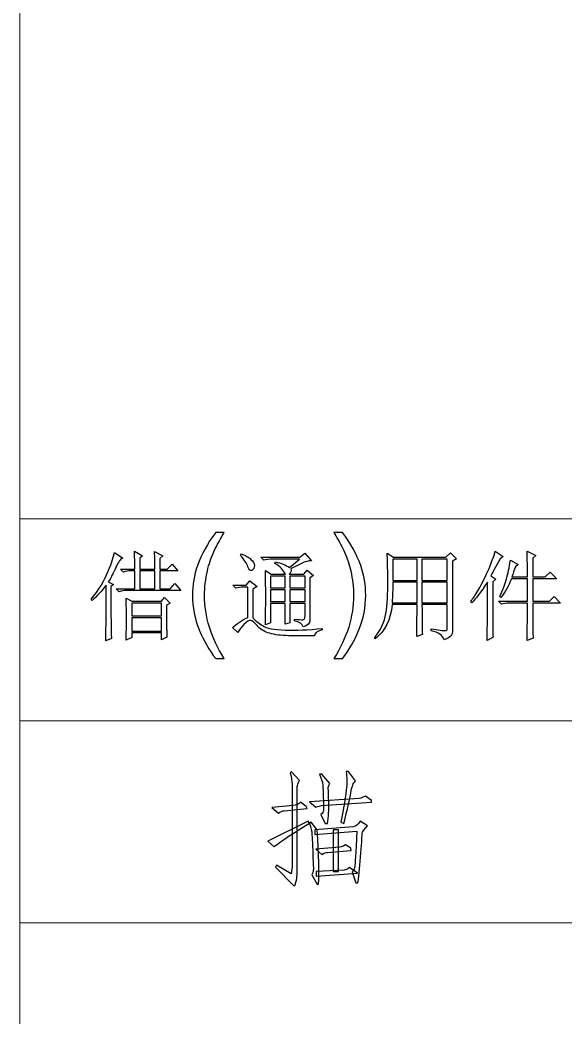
# Model space of a CAD drawing. Header units: millimetres. Extents: x -894 to 2281, y 379 to 1725.
# Drawn here: x -894.2 to -833.6, y 718.7 to 829.5 of the extents above; entities that cross this region are included whole.
import ezdxf

# ---------------------------------------------------------------- set-up
doc = ezdxf.new("R2010")
doc.units = ezdxf.units.MM
doc.layers.add('layer 1', color=7, linetype='Continuous')

msp = doc.modelspace()

# ---------------------------------------------------------------- linework, layer by layer
at = {"layer": 'layer 1', "color": 1, "lineweight": 9}
for points in [[(-894.236, 1713.062), (-894.236, 1713.062), (-894.236, 378.7), (-894.236, 378.7)], [(-773.752, 774.066), (-773.752, 774.066), (-894.236, 774.066), (-894.236, 774.066)], [(-773.752, 751.602), (-773.752, 751.602), (-894.236, 751.602), (-894.236, 751.602)], [(-773.752, 729.138), (-773.752, 729.138), (-894.236, 729.138), (-894.236, 729.138)]]:
    msp.add_open_spline(points, degree=3, dxfattribs=at)
at = {"layer": 'layer 1', "color": 1}
for points, knots in [([(-872.457, 758.515), (-873.182, 759.43), (-873.795, 760.501), (-874.296, 761.727), (-874.296, 761.727), (-874.796, 762.955), (-875.048, 764.224), (-875.048, 765.539), (-875.048, 765.539), (-875.048, 766.698), (-874.861, 767.807), (-874.485, 768.868), (-874.485, 768.868), (-874.046, 770.099), (-873.371, 771.325), (-872.457, 772.546), (-872.457, 772.546), (-872.457, 772.546), (-871.515, 772.546), (-871.515, 772.546), (-871.515, 772.546), (-872.103, 771.534), (-872.492, 770.811), (-872.681, 770.378), (-872.681, 770.378), (-872.98, 769.708), (-873.212, 769.005), (-873.384, 768.275), (-873.384, 768.275), (-873.593, 767.366), (-873.698, 766.451), (-873.698, 765.532), (-873.698, 765.532), (-873.698, 763.19), (-872.97, 760.853), (-871.515, 758.515), (-871.515, 758.515), (-871.515, 758.515), (-872.457, 758.515), (-872.457, 758.515)], [0, 0, 0, 0, 0.1, 0.1, 0.1, 0.1, 0.2, 0.2, 0.2, 0.2, 0.3, 0.3, 0.3, 0.3, 0.4, 0.4, 0.4, 0.4, 0.5, 0.5, 0.5, 0.5, 0.6, 0.6, 0.6, 0.6, 0.7, 0.7, 0.7, 0.7, 0.8, 0.8, 0.8, 0.8, 0.9, 0.9, 0.9, 0.9, 1, 1, 1, 1]), ([(-858.364, 758.515), (-858.364, 758.515), (-859.306, 758.515), (-859.306, 758.515), (-859.306, 758.515), (-857.851, 760.853), (-857.124, 763.19), (-857.124, 765.532), (-857.124, 765.532), (-857.124, 766.446), (-857.228, 767.353), (-857.437, 768.255), (-857.437, 768.255), (-857.602, 768.983), (-857.834, 769.685), (-858.13, 770.355), (-858.13, 770.355), (-858.319, 770.794), (-858.711, 771.524), (-859.306, 772.546), (-859.306, 772.546), (-859.306, 772.546), (-858.364, 772.546), (-858.364, 772.546), (-858.364, 772.546), (-857.45, 771.325), (-856.772, 770.099), (-856.334, 768.868), (-856.334, 768.868), (-855.96, 767.807), (-855.773, 766.698), (-855.773, 765.539), (-855.773, 765.539), (-855.773, 764.224), (-856.025, 762.955), (-856.528, 761.727), (-856.528, 761.727), (-857.031, 760.501), (-857.644, 759.43), (-858.364, 758.515)], [0, 0, 0, 0, 0.1, 0.1, 0.1, 0.1, 0.2, 0.2, 0.2, 0.2, 0.3, 0.3, 0.3, 0.3, 0.4, 0.4, 0.4, 0.4, 0.5, 0.5, 0.5, 0.5, 0.6, 0.6, 0.6, 0.6, 0.7, 0.7, 0.7, 0.7, 0.8, 0.8, 0.8, 0.8, 0.9, 0.9, 0.9, 0.9, 1, 1, 1, 1]), ([(-883.815, 766.75), (-883.815, 766.75), (-884.404, 767.044), (-884.404, 767.044), (-884.404, 767.044), (-884.095, 767.548), (-883.815, 768.088), (-883.562, 768.662), (-883.562, 768.662), (-883.311, 769.238), (-883.058, 769.581), (-882.805, 769.694), (-882.805, 769.694), (-882.805, 769.694), (-883.731, 770.324), (-883.731, 770.324), (-883.731, 770.324), (-883.76, 769.988), (-883.989, 769.286), (-884.425, 768.221), (-884.425, 768.221), (-884.859, 767.157), (-885.482, 766.118), (-886.296, 765.11), (-886.296, 765.11), (-886.296, 765.11), (-886.212, 764.985), (-886.212, 764.985), (-886.212, 764.985), (-885.706, 765.404), (-885.188, 765.964), (-884.657, 766.666), (-884.657, 766.666), (-884.657, 766.666), (-884.657, 762.545), (-884.657, 762.545), (-884.657, 762.545), (-884.657, 762.096), (-884.669, 761.409), (-884.698, 760.485), (-884.698, 760.485), (-884.698, 760.485), (-884.067, 760.736), (-884.067, 760.736), (-884.067, 760.736), (-884.095, 762.082), (-884.109, 763.063), (-884.109, 763.68), (-884.109, 763.68), (-884.109, 763.68), (-884.109, 766.54), (-884.109, 766.54), (-884.109, 766.54), (-884.109, 766.54), (-883.815, 766.75), (-883.815, 766.75)], [0, 0, 0, 0, 0.0714286, 0.0714286, 0.0714286, 0.0714286, 0.1428571, 0.1428571, 0.1428571, 0.1428571, 0.2142857, 0.2142857, 0.2142857, 0.2142857, 0.2857143, 0.2857143, 0.2857143, 0.2857143, 0.3571429, 0.3571429, 0.3571429, 0.3571429, 0.4285714, 0.4285714, 0.4285714, 0.4285714, 0.5, 0.5, 0.5, 0.5, 0.5714286, 0.5714286, 0.5714286, 0.5714286, 0.6428571, 0.6428571, 0.6428571, 0.6428571, 0.7142857, 0.7142857, 0.7142857, 0.7142857, 0.7857143, 0.7857143, 0.7857143, 0.7857143, 0.8571429, 0.8571429, 0.8571429, 0.8571429, 0.9285714, 0.9285714, 0.9285714, 0.9285714, 1, 1, 1, 1]), ([(-881.46, 768.474), (-881.46, 768.474), (-883.058, 768.474), (-883.058, 768.474), (-883.058, 768.474), (-883.058, 768.474), (-882.721, 768.137), (-882.721, 768.137), (-882.721, 768.137), (-882.47, 768.221), (-882.19, 768.264), (-881.881, 768.264), (-881.881, 768.264), (-881.881, 768.264), (-881.46, 768.264), (-881.46, 768.264), (-881.46, 768.264), (-881.46, 768.264), (-881.46, 766.287), (-881.46, 766.287), (-881.46, 766.287), (-881.46, 766.287), (-883.521, 766.287), (-883.521, 766.287), (-883.521, 766.287), (-883.521, 766.287), (-883.184, 765.952), (-883.184, 765.952), (-883.184, 765.952), (-882.933, 766.036), (-882.651, 766.077), (-882.342, 766.077), (-882.342, 766.077), (-882.342, 766.077), (-876.331, 766.077), (-876.331, 766.077), (-876.331, 766.077), (-876.331, 766.077), (-877.004, 766.875), (-877.004, 766.875), (-877.004, 766.875), (-877.004, 766.875), (-877.508, 766.287), (-877.508, 766.287), (-877.508, 766.287), (-877.508, 766.287), (-878.685, 766.287), (-878.685, 766.287), (-878.685, 766.287), (-878.685, 766.287), (-878.685, 768.264), (-878.685, 768.264), (-878.685, 768.264), (-878.685, 768.264), (-876.666, 768.264), (-876.666, 768.264), (-876.666, 768.264), (-876.666, 768.264), (-877.298, 769.021), (-877.298, 769.021), (-877.298, 769.021), (-877.298, 769.021), (-877.845, 768.474), (-877.845, 768.474), (-877.845, 768.474), (-877.845, 768.474), (-878.685, 768.474), (-878.685, 768.474), (-878.685, 768.474), (-878.685, 768.474), (-878.685, 769.651), (-878.685, 769.651), (-878.685, 769.651), (-878.685, 769.651), (-878.349, 769.945), (-878.349, 769.945), (-878.349, 769.945), (-878.349, 769.945), (-879.275, 770.408), (-879.275, 770.408), (-879.275, 770.408), (-879.246, 770.099), (-879.232, 769.455), (-879.232, 768.474), (-879.232, 768.474), (-879.232, 768.474), (-880.914, 768.474), (-880.914, 768.474), (-880.914, 768.474), (-880.914, 768.474), (-880.914, 769.694), (-880.914, 769.694), (-880.914, 769.694), (-880.914, 769.694), (-880.62, 769.945), (-880.62, 769.945), (-880.62, 769.945), (-880.62, 769.945), (-881.503, 770.449), (-881.503, 770.449), (-881.503, 770.449), (-881.474, 769.889), (-881.46, 769.231), (-881.46, 768.474)], [0, 0, 0, 0, 0.0384615, 0.0384615, 0.0384615, 0.0384615, 0.0769231, 0.0769231, 0.0769231, 0.0769231, 0.1153846, 0.1153846, 0.1153846, 0.1153846, 0.1538462, 0.1538462, 0.1538462, 0.1538462, 0.1923077, 0.1923077, 0.1923077, 0.1923077, 0.2307692, 0.2307692, 0.2307692, 0.2307692, 0.2692308, 0.2692308, 0.2692308, 0.2692308, 0.3076923, 0.3076923, 0.3076923, 0.3076923, 0.3461538, 0.3461538, 0.3461538, 0.3461538, 0.3846154, 0.3846154, 0.3846154, 0.3846154, 0.4230769, 0.4230769, 0.4230769, 0.4230769, 0.4615385, 0.4615385, 0.4615385, 0.4615385, 0.5, 0.5, 0.5, 0.5, 0.5384615, 0.5384615, 0.5384615, 0.5384615, 0.5769231, 0.5769231, 0.5769231, 0.5769231, 0.6153846, 0.6153846, 0.6153846, 0.6153846, 0.6538462, 0.6538462, 0.6538462, 0.6538462, 0.6923077, 0.6923077, 0.6923077, 0.6923077, 0.7307692, 0.7307692, 0.7307692, 0.7307692, 0.7692308, 0.7692308, 0.7692308, 0.7692308, 0.8076923, 0.8076923, 0.8076923, 0.8076923, 0.8461538, 0.8461538, 0.8461538, 0.8461538, 0.8846154, 0.8846154, 0.8846154, 0.8846154, 0.9230769, 0.9230769, 0.9230769, 0.9230769, 0.9615385, 0.9615385, 0.9615385, 0.9615385, 1, 1, 1, 1]), ([(-842.282, 760.527), (-842.282, 760.527), (-841.609, 760.905), (-841.609, 760.905), (-841.609, 760.905), (-841.638, 761.578), (-841.652, 762.166), (-841.652, 762.672), (-841.652, 762.672), (-841.652, 762.672), (-841.652, 767.044), (-841.652, 767.044), (-841.652, 767.044), (-841.652, 767.044), (-841.315, 767.338), (-841.315, 767.338), (-841.315, 767.338), (-841.315, 767.338), (-841.862, 767.717), (-841.862, 767.717), (-841.862, 767.717), (-841.693, 768.025), (-841.344, 768.655), (-840.811, 769.61), (-840.811, 769.61), (-840.811, 769.61), (-840.474, 769.861), (-840.474, 769.861), (-840.474, 769.861), (-840.474, 769.861), (-841.358, 770.449), (-841.358, 770.449), (-841.358, 770.449), (-841.638, 769.552), (-841.961, 768.713), (-842.325, 767.927), (-842.325, 767.927), (-842.689, 767.143), (-843.017, 766.511), (-843.312, 766.036), (-843.312, 766.036), (-843.608, 765.559), (-843.866, 765.166), (-844.09, 764.857), (-844.09, 764.857), (-844.09, 764.857), (-843.965, 764.732), (-843.965, 764.732), (-843.965, 764.732), (-843.543, 765.152), (-842.969, 765.908), (-842.241, 767.003), (-842.241, 767.003), (-842.241, 767.003), (-842.241, 762.545), (-842.241, 762.545), (-842.241, 762.545), (-842.241, 762.069), (-842.255, 761.397), (-842.282, 760.527)], [0, 0, 0, 0, 0.0666667, 0.0666667, 0.0666667, 0.0666667, 0.1333333, 0.1333333, 0.1333333, 0.1333333, 0.2, 0.2, 0.2, 0.2, 0.2666667, 0.2666667, 0.2666667, 0.2666667, 0.3333333, 0.3333333, 0.3333333, 0.3333333, 0.4, 0.4, 0.4, 0.4, 0.4666667, 0.4666667, 0.4666667, 0.4666667, 0.5333333, 0.5333333, 0.5333333, 0.5333333, 0.6, 0.6, 0.6, 0.6, 0.6666667, 0.6666667, 0.6666667, 0.6666667, 0.7333333, 0.7333333, 0.7333333, 0.7333333, 0.8, 0.8, 0.8, 0.8, 0.8666667, 0.8666667, 0.8666667, 0.8666667, 0.9333333, 0.9333333, 0.9333333, 0.9333333, 1, 1, 1, 1]), ([(-837.783, 767.591), (-837.783, 767.591), (-839.507, 767.591), (-839.507, 767.591), (-839.507, 767.591), (-839.395, 767.982), (-839.27, 768.361), (-839.128, 768.727), (-839.128, 768.727), (-839.128, 768.727), (-838.834, 768.978), (-838.834, 768.978), (-838.834, 768.978), (-838.834, 768.978), (-839.675, 769.441), (-839.675, 769.441), (-839.675, 769.441), (-839.815, 768.628), (-839.962, 767.934), (-840.117, 767.36), (-840.117, 767.36), (-840.271, 766.784), (-840.516, 766.133), (-840.852, 765.404), (-840.852, 765.404), (-840.852, 765.404), (-840.726, 765.32), (-840.726, 765.32), (-840.726, 765.32), (-840.307, 765.853), (-839.914, 766.54), (-839.55, 767.381), (-839.55, 767.381), (-839.55, 767.381), (-837.783, 767.381), (-837.783, 767.381), (-837.783, 767.381), (-837.783, 767.381), (-837.783, 764.9), (-837.783, 764.9), (-837.783, 764.9), (-837.783, 764.9), (-841.021, 764.9), (-841.021, 764.9), (-841.021, 764.9), (-841.021, 764.9), (-840.685, 764.563), (-840.685, 764.563), (-840.685, 764.563), (-840.432, 764.647), (-840.153, 764.69), (-839.844, 764.69), (-839.844, 764.69), (-839.844, 764.69), (-837.783, 764.69), (-837.783, 764.69), (-837.783, 764.69), (-837.783, 763.288), (-837.797, 761.901), (-837.826, 760.527), (-837.826, 760.527), (-837.826, 760.527), (-837.153, 760.78), (-837.153, 760.78), (-837.153, 760.78), (-837.18, 761.228), (-837.194, 762.53), (-837.194, 764.69), (-837.194, 764.69), (-837.194, 764.69), (-834.125, 764.69), (-834.125, 764.69), (-834.125, 764.69), (-834.125, 764.69), (-834.798, 765.404), (-834.798, 765.404), (-834.798, 765.404), (-834.798, 765.404), (-835.345, 764.9), (-835.345, 764.9), (-835.345, 764.9), (-835.345, 764.9), (-837.194, 764.9), (-837.194, 764.9), (-837.194, 764.9), (-837.194, 764.9), (-837.194, 767.381), (-837.194, 767.381), (-837.194, 767.381), (-837.194, 767.381), (-834.503, 767.381), (-834.503, 767.381), (-834.503, 767.381), (-834.503, 767.381), (-835.26, 768.137), (-835.26, 768.137), (-835.26, 768.137), (-835.26, 768.137), (-835.807, 767.591), (-835.807, 767.591), (-835.807, 767.591), (-835.807, 767.591), (-837.194, 767.591), (-837.194, 767.591), (-837.194, 767.591), (-837.194, 767.591), (-837.194, 769.694), (-837.194, 769.694), (-837.194, 769.694), (-837.194, 769.694), (-836.859, 769.988), (-836.859, 769.988), (-836.859, 769.988), (-836.859, 769.988), (-837.826, 770.449), (-837.826, 770.449), (-837.826, 770.449), (-837.797, 769.61), (-837.783, 768.655), (-837.783, 767.591)], [0, 0, 0, 0, 0.0333333, 0.0333333, 0.0333333, 0.0333333, 0.0666667, 0.0666667, 0.0666667, 0.0666667, 0.1, 0.1, 0.1, 0.1, 0.1333333, 0.1333333, 0.1333333, 0.1333333, 0.1666667, 0.1666667, 0.1666667, 0.1666667, 0.2, 0.2, 0.2, 0.2, 0.2333333, 0.2333333, 0.2333333, 0.2333333, 0.2666667, 0.2666667, 0.2666667, 0.2666667, 0.3, 0.3, 0.3, 0.3, 0.3333333, 0.3333333, 0.3333333, 0.3333333, 0.3666667, 0.3666667, 0.3666667, 0.3666667, 0.4, 0.4, 0.4, 0.4, 0.4333333, 0.4333333, 0.4333333, 0.4333333, 0.4666667, 0.4666667, 0.4666667, 0.4666667, 0.5, 0.5, 0.5, 0.5, 0.5333333, 0.5333333, 0.5333333, 0.5333333, 0.5666667, 0.5666667, 0.5666667, 0.5666667, 0.6, 0.6, 0.6, 0.6, 0.6333333, 0.6333333, 0.6333333, 0.6333333, 0.6666667, 0.6666667, 0.6666667, 0.6666667, 0.7, 0.7, 0.7, 0.7, 0.7333333, 0.7333333, 0.7333333, 0.7333333, 0.7666667, 0.7666667, 0.7666667, 0.7666667, 0.8, 0.8, 0.8, 0.8, 0.8333333, 0.8333333, 0.8333333, 0.8333333, 0.8666667, 0.8666667, 0.8666667, 0.8666667, 0.9, 0.9, 0.9, 0.9, 0.9333333, 0.9333333, 0.9333333, 0.9333333, 0.9666667, 0.9666667, 0.9666667, 0.9666667, 1, 1, 1, 1]), ([(-869.713, 769.988), (-869.265, 769.511), (-868.985, 769.091), (-868.872, 768.727), (-868.872, 768.727), (-868.761, 768.361), (-868.614, 768.228), (-868.431, 768.327), (-868.431, 768.327), (-868.248, 768.425), (-868.158, 768.599), (-868.158, 768.852), (-868.158, 768.852), (-868.158, 769.103), (-868.283, 769.335), (-868.536, 769.547), (-868.536, 769.547), (-868.788, 769.757), (-869.139, 769.959), (-869.588, 770.155), (-869.588, 770.155), (-869.588, 770.155), (-869.713, 769.988), (-869.713, 769.988)], [0, 0, 0, 0, 0.1666667, 0.1666667, 0.1666667, 0.1666667, 0.3333333, 0.3333333, 0.3333333, 0.3333333, 0.5, 0.5, 0.5, 0.5, 0.6666667, 0.6666667, 0.6666667, 0.6666667, 0.8333333, 0.8333333, 0.8333333, 0.8333333, 1, 1, 1, 1]), ([(-863.7, 762.882), (-863.7, 762.882), (-863.7, 762.713), (-863.7, 762.713), (-863.7, 762.713), (-863.111, 762.6), (-862.788, 762.376), (-862.733, 762.041), (-862.733, 762.041), (-862.229, 762.181), (-861.976, 762.434), (-861.976, 762.798), (-861.976, 762.798), (-861.976, 762.798), (-861.976, 767.507), (-861.976, 767.507), (-861.976, 767.507), (-861.976, 767.507), (-861.597, 767.758), (-861.597, 767.758), (-861.597, 767.758), (-861.597, 767.758), (-862.27, 768.348), (-862.27, 768.348), (-862.27, 768.348), (-862.27, 768.348), (-862.649, 767.885), (-862.649, 767.885), (-862.649, 767.885), (-862.649, 767.885), (-864.288, 767.885), (-864.288, 767.885), (-864.288, 767.885), (-864.093, 768.054), (-864.037, 768.25), (-864.121, 768.474), (-864.121, 768.474), (-863.728, 768.698), (-863.328, 768.908), (-862.923, 769.103), (-862.923, 769.103), (-862.516, 769.301), (-862.144, 769.4), (-861.809, 769.4), (-861.809, 769.4), (-861.809, 769.4), (-862.564, 770.239), (-862.564, 770.239), (-862.564, 770.239), (-862.564, 770.239), (-863.111, 769.776), (-863.111, 769.776), (-863.111, 769.776), (-863.111, 769.776), (-867.442, 769.776), (-867.442, 769.776), (-867.442, 769.776), (-867.442, 769.776), (-867.106, 769.441), (-867.106, 769.441), (-867.106, 769.441), (-866.853, 769.525), (-866.531, 769.566), (-866.139, 769.566), (-866.139, 769.566), (-866.139, 769.566), (-863.154, 769.566), (-863.154, 769.566), (-863.154, 769.566), (-863.154, 769.566), (-864.247, 768.643), (-864.247, 768.643), (-864.247, 768.643), (-864.667, 768.922), (-865.185, 769.132), (-865.802, 769.272), (-865.802, 769.272), (-865.802, 769.272), (-865.887, 769.103), (-865.887, 769.103), (-865.887, 769.103), (-865.578, 768.908), (-865.332, 768.72), (-865.151, 768.537), (-865.151, 768.537), (-864.968, 768.354), (-864.821, 768.137), (-864.71, 767.885), (-864.71, 767.885), (-864.71, 767.885), (-866.306, 767.885), (-866.306, 767.885), (-866.306, 767.885), (-866.306, 767.885), (-866.938, 768.305), (-866.938, 768.305), (-866.938, 768.305), (-866.909, 767.661), (-866.897, 766.694), (-866.897, 765.404), (-866.897, 765.404), (-866.897, 764.114), (-866.909, 763.063), (-866.938, 762.251), (-866.938, 762.251), (-866.938, 762.251), (-866.349, 762.504), (-866.349, 762.504), (-866.349, 762.504), (-866.349, 762.504), (-866.349, 764.647), (-866.349, 764.647), (-866.349, 764.647), (-866.349, 764.647), (-864.751, 764.647), (-864.751, 764.647), (-864.751, 764.647), (-864.751, 764.647), (-864.751, 762.335), (-864.751, 762.335), (-864.751, 762.335), (-864.751, 762.335), (-864.206, 762.504), (-864.206, 762.504), (-864.206, 762.504), (-864.206, 762.504), (-864.206, 764.647), (-864.206, 764.647), (-864.206, 764.647), (-864.206, 764.647), (-862.523, 764.647), (-862.523, 764.647), (-862.523, 764.647), (-862.523, 764.647), (-862.523, 763.261), (-862.523, 763.261), (-862.523, 763.261), (-862.523, 762.979), (-862.614, 762.839), (-862.796, 762.839), (-862.796, 762.839), (-862.979, 762.839), (-863.28, 762.854), (-863.7, 762.882)], [0, 0, 0, 0, 0.0277778, 0.0277778, 0.0277778, 0.0277778, 0.0555556, 0.0555556, 0.0555556, 0.0555556, 0.0833333, 0.0833333, 0.0833333, 0.0833333, 0.1111111, 0.1111111, 0.1111111, 0.1111111, 0.1388889, 0.1388889, 0.1388889, 0.1388889, 0.1666667, 0.1666667, 0.1666667, 0.1666667, 0.1944444, 0.1944444, 0.1944444, 0.1944444, 0.2222222, 0.2222222, 0.2222222, 0.2222222, 0.25, 0.25, 0.25, 0.25, 0.2777778, 0.2777778, 0.2777778, 0.2777778, 0.3055556, 0.3055556, 0.3055556, 0.3055556, 0.3333333, 0.3333333, 0.3333333, 0.3333333, 0.3611111, 0.3611111, 0.3611111, 0.3611111, 0.3888889, 0.3888889, 0.3888889, 0.3888889, 0.4166667, 0.4166667, 0.4166667, 0.4166667, 0.4444444, 0.4444444, 0.4444444, 0.4444444, 0.4722222, 0.4722222, 0.4722222, 0.4722222, 0.5, 0.5, 0.5, 0.5, 0.5277778, 0.5277778, 0.5277778, 0.5277778, 0.5555556, 0.5555556, 0.5555556, 0.5555556, 0.5833333, 0.5833333, 0.5833333, 0.5833333, 0.6111111, 0.6111111, 0.6111111, 0.6111111, 0.6388889, 0.6388889, 0.6388889, 0.6388889, 0.6666667, 0.6666667, 0.6666667, 0.6666667, 0.6944444, 0.6944444, 0.6944444, 0.6944444, 0.7222222, 0.7222222, 0.7222222, 0.7222222, 0.75, 0.75, 0.75, 0.75, 0.7777778, 0.7777778, 0.7777778, 0.7777778, 0.8055556, 0.8055556, 0.8055556, 0.8055556, 0.8333333, 0.8333333, 0.8333333, 0.8333333, 0.8611111, 0.8611111, 0.8611111, 0.8611111, 0.8888889, 0.8888889, 0.8888889, 0.8888889, 0.9166667, 0.9166667, 0.9166667, 0.9166667, 0.9444444, 0.9444444, 0.9444444, 0.9444444, 0.9722222, 0.9722222, 0.9722222, 0.9722222, 1, 1, 1, 1]), ([(-848.505, 761.831), (-848.505, 761.831), (-848.505, 761.621), (-848.505, 761.621), (-848.505, 761.621), (-847.692, 761.424), (-847.201, 761.088), (-847.034, 760.611), (-847.034, 760.611), (-846.67, 760.751), (-846.424, 760.891), (-846.298, 761.031), (-846.298, 761.031), (-846.171, 761.173), (-846.108, 761.409), (-846.108, 761.747), (-846.108, 761.747), (-846.108, 761.747), (-846.108, 769.357), (-846.108, 769.357), (-846.108, 769.357), (-846.108, 769.357), (-845.688, 769.61), (-845.688, 769.61), (-845.688, 769.61), (-845.688, 769.61), (-846.361, 770.282), (-846.361, 770.282), (-846.361, 770.282), (-846.361, 770.282), (-846.865, 769.776), (-846.865, 769.776), (-846.865, 769.776), (-846.865, 769.776), (-852.667, 769.776), (-852.667, 769.776), (-852.667, 769.776), (-852.667, 769.776), (-853.383, 770.239), (-853.383, 770.239), (-853.383, 770.239), (-853.354, 769.706), (-853.332, 768.698), (-853.32, 767.213), (-853.32, 767.213), (-853.306, 765.727), (-853.376, 764.5), (-853.53, 763.533), (-853.53, 763.533), (-853.684, 762.566), (-854.111, 761.648), (-854.813, 760.78), (-854.813, 760.78), (-854.813, 760.78), (-854.728, 760.695), (-854.728, 760.695), (-854.728, 760.695), (-853.634, 761.564), (-853.004, 762.839), (-852.836, 764.522), (-852.836, 764.522), (-852.836, 764.522), (-850.06, 764.522), (-850.06, 764.522), (-850.06, 764.522), (-850.06, 763.765), (-850.075, 762.588), (-850.104, 760.99), (-850.104, 760.99), (-850.104, 760.99), (-849.472, 761.199), (-849.472, 761.199), (-849.472, 761.199), (-849.501, 761.592), (-849.513, 762.699), (-849.513, 764.522), (-849.513, 764.522), (-849.513, 764.522), (-846.697, 764.522), (-846.697, 764.522), (-846.697, 764.522), (-846.697, 764.522), (-846.697, 761.872), (-846.697, 761.872), (-846.697, 761.872), (-846.697, 761.704), (-846.788, 761.621), (-846.971, 761.621), (-846.971, 761.621), (-847.152, 761.621), (-847.664, 761.691), (-848.505, 761.831)], [0, 0, 0, 0, 0.0434783, 0.0434783, 0.0434783, 0.0434783, 0.0869565, 0.0869565, 0.0869565, 0.0869565, 0.1304348, 0.1304348, 0.1304348, 0.1304348, 0.173913, 0.173913, 0.173913, 0.173913, 0.2173913, 0.2173913, 0.2173913, 0.2173913, 0.2608696, 0.2608696, 0.2608696, 0.2608696, 0.3043478, 0.3043478, 0.3043478, 0.3043478, 0.3478261, 0.3478261, 0.3478261, 0.3478261, 0.3913043, 0.3913043, 0.3913043, 0.3913043, 0.4347826, 0.4347826, 0.4347826, 0.4347826, 0.4782609, 0.4782609, 0.4782609, 0.4782609, 0.5217391, 0.5217391, 0.5217391, 0.5217391, 0.5652174, 0.5652174, 0.5652174, 0.5652174, 0.6086957, 0.6086957, 0.6086957, 0.6086957, 0.6521739, 0.6521739, 0.6521739, 0.6521739, 0.6956522, 0.6956522, 0.6956522, 0.6956522, 0.7391304, 0.7391304, 0.7391304, 0.7391304, 0.7826087, 0.7826087, 0.7826087, 0.7826087, 0.826087, 0.826087, 0.826087, 0.826087, 0.8695652, 0.8695652, 0.8695652, 0.8695652, 0.9130435, 0.9130435, 0.9130435, 0.9130435, 0.9565217, 0.9565217, 0.9565217, 0.9565217, 1, 1, 1, 1]), ([(-852.751, 769.566), (-852.751, 769.566), (-850.06, 769.566), (-850.06, 769.566), (-850.06, 769.566), (-850.06, 769.566), (-850.06, 767.213), (-850.06, 767.213), (-850.06, 767.213), (-850.06, 767.213), (-852.751, 767.213), (-852.751, 767.213), (-852.751, 767.213), (-852.751, 767.213), (-852.751, 769.566), (-852.751, 769.566)], [0, 0, 0, 0, 0.25, 0.25, 0.25, 0.25, 0.5, 0.5, 0.5, 0.5, 0.75, 0.75, 0.75, 0.75, 1, 1, 1, 1]), ([(-849.513, 769.566), (-849.513, 769.566), (-846.697, 769.566), (-846.697, 769.566), (-846.697, 769.566), (-846.697, 769.566), (-846.697, 767.213), (-846.697, 767.213), (-846.697, 767.213), (-846.697, 767.213), (-849.513, 767.213), (-849.513, 767.213), (-849.513, 767.213), (-849.513, 767.213), (-849.513, 769.566), (-849.513, 769.566)], [0, 0, 0, 0, 0.25, 0.25, 0.25, 0.25, 0.5, 0.5, 0.5, 0.5, 0.75, 0.75, 0.75, 0.75, 1, 1, 1, 1]), ([(-880.914, 768.264), (-880.914, 768.264), (-879.232, 768.264), (-879.232, 768.264), (-879.232, 768.264), (-879.232, 768.264), (-879.232, 766.287), (-879.232, 766.287), (-879.232, 766.287), (-879.232, 766.287), (-880.914, 766.287), (-880.914, 766.287), (-880.914, 766.287), (-880.914, 766.287), (-880.914, 768.264), (-880.914, 768.264)], [0, 0, 0, 0, 0.25, 0.25, 0.25, 0.25, 0.5, 0.5, 0.5, 0.5, 0.75, 0.75, 0.75, 0.75, 1, 1, 1, 1]), ([(-868.325, 763.049), (-868.325, 763.049), (-868.325, 766.246), (-868.325, 766.246), (-868.325, 766.246), (-868.325, 766.246), (-867.864, 766.54), (-867.864, 766.54), (-867.864, 766.54), (-867.864, 766.54), (-868.662, 767.17), (-868.662, 767.17), (-868.662, 767.17), (-868.662, 767.17), (-869.082, 766.666), (-869.082, 766.666), (-869.082, 766.666), (-869.082, 766.666), (-870.555, 766.666), (-870.555, 766.666), (-870.555, 766.666), (-870.555, 766.666), (-870.217, 766.33), (-870.217, 766.33), (-870.217, 766.33), (-869.964, 766.413), (-869.684, 766.456), (-869.376, 766.456), (-869.376, 766.456), (-869.376, 766.456), (-868.872, 766.456), (-868.872, 766.456), (-868.872, 766.456), (-868.872, 766.456), (-868.872, 763.092), (-868.872, 763.092), (-868.872, 763.092), (-869.573, 762.783), (-870.147, 762.405), (-870.596, 761.957), (-870.596, 761.957), (-870.596, 761.957), (-870.007, 761.409), (-870.007, 761.409), (-870.007, 761.409), (-869.867, 761.662), (-869.636, 761.957), (-869.313, 762.294), (-869.313, 762.294), (-868.992, 762.629), (-868.746, 762.783), (-868.578, 762.755), (-868.578, 762.755), (-868.409, 762.728), (-868.17, 762.538), (-867.864, 762.188), (-867.864, 762.188), (-867.555, 761.838), (-867.148, 761.571), (-866.644, 761.39), (-866.644, 761.39), (-866.139, 761.207), (-865.479, 761.102), (-864.667, 761.074), (-864.667, 761.074), (-863.854, 761.045), (-862.788, 761.031), (-861.472, 761.031), (-861.472, 761.031), (-861.501, 761.339), (-861.219, 761.564), (-860.63, 761.704), (-860.63, 761.704), (-860.63, 761.704), (-860.63, 761.872), (-860.63, 761.872), (-860.63, 761.872), (-862.144, 761.704), (-863.511, 761.641), (-864.731, 761.684), (-864.731, 761.684), (-865.949, 761.725), (-866.791, 761.894), (-867.254, 762.188), (-867.254, 762.188), (-867.717, 762.482), (-868.074, 762.769), (-868.325, 763.049)], [0, 0, 0, 0, 0.0454545, 0.0454545, 0.0454545, 0.0454545, 0.0909091, 0.0909091, 0.0909091, 0.0909091, 0.1363636, 0.1363636, 0.1363636, 0.1363636, 0.1818182, 0.1818182, 0.1818182, 0.1818182, 0.2272727, 0.2272727, 0.2272727, 0.2272727, 0.2727273, 0.2727273, 0.2727273, 0.2727273, 0.3181818, 0.3181818, 0.3181818, 0.3181818, 0.3636364, 0.3636364, 0.3636364, 0.3636364, 0.4090909, 0.4090909, 0.4090909, 0.4090909, 0.4545455, 0.4545455, 0.4545455, 0.4545455, 0.5, 0.5, 0.5, 0.5, 0.5454545, 0.5454545, 0.5454545, 0.5454545, 0.5909091, 0.5909091, 0.5909091, 0.5909091, 0.6363636, 0.6363636, 0.6363636, 0.6363636, 0.6818182, 0.6818182, 0.6818182, 0.6818182, 0.7272727, 0.7272727, 0.7272727, 0.7272727, 0.7727273, 0.7727273, 0.7727273, 0.7727273, 0.8181818, 0.8181818, 0.8181818, 0.8181818, 0.8636364, 0.8636364, 0.8636364, 0.8636364, 0.9090909, 0.9090909, 0.9090909, 0.9090909, 0.9545455, 0.9545455, 0.9545455, 0.9545455, 1, 1, 1, 1]), ([(-866.349, 767.675), (-866.349, 767.675), (-864.751, 767.675), (-864.751, 767.675), (-864.751, 767.675), (-864.751, 767.675), (-864.751, 766.371), (-864.751, 766.371), (-864.751, 766.371), (-864.751, 766.371), (-866.349, 766.371), (-866.349, 766.371), (-866.349, 766.371), (-866.349, 766.371), (-866.349, 767.675), (-866.349, 767.675)], [0, 0, 0, 0, 0.25, 0.25, 0.25, 0.25, 0.5, 0.5, 0.5, 0.5, 0.75, 0.75, 0.75, 0.75, 1, 1, 1, 1]), ([(-864.206, 767.675), (-864.206, 767.675), (-862.523, 767.675), (-862.523, 767.675), (-862.523, 767.675), (-862.523, 767.675), (-862.523, 766.371), (-862.523, 766.371), (-862.523, 766.371), (-862.523, 766.371), (-864.206, 766.371), (-864.206, 766.371), (-864.206, 766.371), (-864.206, 766.371), (-864.206, 767.675), (-864.206, 767.675)], [0, 0, 0, 0, 0.25, 0.25, 0.25, 0.25, 0.5, 0.5, 0.5, 0.5, 0.75, 0.75, 0.75, 0.75, 1, 1, 1, 1]), ([(-852.751, 767.003), (-852.751, 767.003), (-850.06, 767.003), (-850.06, 767.003), (-850.06, 767.003), (-850.06, 767.003), (-850.06, 764.732), (-850.06, 764.732), (-850.06, 764.732), (-850.06, 764.732), (-852.836, 764.732), (-852.836, 764.732), (-852.836, 764.732), (-852.807, 765.04), (-852.78, 765.797), (-852.751, 767.003)], [0, 0, 0, 0, 0.25, 0.25, 0.25, 0.25, 0.5, 0.5, 0.5, 0.5, 0.75, 0.75, 0.75, 0.75, 1, 1, 1, 1]), ([(-849.513, 767.003), (-849.513, 767.003), (-846.697, 767.003), (-846.697, 767.003), (-846.697, 767.003), (-846.697, 767.003), (-846.697, 764.732), (-846.697, 764.732), (-846.697, 764.732), (-846.697, 764.732), (-849.513, 764.732), (-849.513, 764.732), (-849.513, 764.732), (-849.513, 764.732), (-849.513, 767.003), (-849.513, 767.003)], [0, 0, 0, 0, 0.25, 0.25, 0.25, 0.25, 0.5, 0.5, 0.5, 0.5, 0.75, 0.75, 0.75, 0.75, 1, 1, 1, 1]), ([(-866.349, 766.161), (-866.349, 766.161), (-864.751, 766.161), (-864.751, 766.161), (-864.751, 766.161), (-864.751, 766.161), (-864.751, 764.857), (-864.751, 764.857), (-864.751, 764.857), (-864.751, 764.857), (-866.349, 764.857), (-866.349, 764.857), (-866.349, 764.857), (-866.349, 764.857), (-866.349, 766.161), (-866.349, 766.161)], [0, 0, 0, 0, 0.25, 0.25, 0.25, 0.25, 0.5, 0.5, 0.5, 0.5, 0.75, 0.75, 0.75, 0.75, 1, 1, 1, 1]), ([(-864.206, 766.161), (-864.206, 766.161), (-862.523, 766.161), (-862.523, 766.161), (-862.523, 766.161), (-862.523, 766.161), (-862.523, 764.857), (-862.523, 764.857), (-862.523, 764.857), (-862.523, 764.857), (-864.206, 764.857), (-864.206, 764.857), (-864.206, 764.857), (-864.206, 764.857), (-864.206, 766.161), (-864.206, 766.161)], [0, 0, 0, 0, 0.25, 0.25, 0.25, 0.25, 0.5, 0.5, 0.5, 0.5, 0.75, 0.75, 0.75, 0.75, 1, 1, 1, 1]), ([(-882.427, 760.57), (-882.427, 760.57), (-881.797, 760.864), (-881.797, 760.864), (-881.797, 760.864), (-881.797, 760.864), (-881.797, 761.368), (-881.797, 761.368), (-881.797, 761.368), (-881.797, 761.368), (-878.475, 761.368), (-878.475, 761.368), (-878.475, 761.368), (-878.475, 761.368), (-878.475, 760.611), (-878.475, 760.611), (-878.475, 760.611), (-878.475, 760.611), (-877.886, 760.905), (-877.886, 760.905), (-877.886, 760.905), (-877.915, 761.327), (-877.929, 762.209), (-877.929, 763.555), (-877.929, 763.555), (-877.929, 763.555), (-877.929, 764.438), (-877.929, 764.438), (-877.929, 764.438), (-877.929, 764.438), (-877.508, 764.69), (-877.508, 764.69), (-877.508, 764.69), (-877.508, 764.69), (-878.139, 765.32), (-878.139, 765.32), (-878.139, 765.32), (-878.139, 765.32), (-878.475, 764.9), (-878.475, 764.9), (-878.475, 764.9), (-878.475, 764.9), (-881.797, 764.9), (-881.797, 764.9), (-881.797, 764.9), (-881.797, 764.9), (-882.427, 765.236), (-882.427, 765.236), (-882.427, 765.236), (-882.4, 764.479), (-882.386, 763.709), (-882.386, 762.923), (-882.386, 762.923), (-882.386, 762.14), (-882.4, 761.354), (-882.427, 760.57)], [0, 0, 0, 0, 0.0714286, 0.0714286, 0.0714286, 0.0714286, 0.1428571, 0.1428571, 0.1428571, 0.1428571, 0.2142857, 0.2142857, 0.2142857, 0.2142857, 0.2857143, 0.2857143, 0.2857143, 0.2857143, 0.3571429, 0.3571429, 0.3571429, 0.3571429, 0.4285714, 0.4285714, 0.4285714, 0.4285714, 0.5, 0.5, 0.5, 0.5, 0.5714286, 0.5714286, 0.5714286, 0.5714286, 0.6428571, 0.6428571, 0.6428571, 0.6428571, 0.7142857, 0.7142857, 0.7142857, 0.7142857, 0.7857143, 0.7857143, 0.7857143, 0.7857143, 0.8571429, 0.8571429, 0.8571429, 0.8571429, 0.9285714, 0.9285714, 0.9285714, 0.9285714, 1, 1, 1, 1]), ([(-881.797, 764.69), (-881.797, 764.69), (-878.475, 764.69), (-878.475, 764.69), (-878.475, 764.69), (-878.475, 764.69), (-878.475, 763.261), (-878.475, 763.261), (-878.475, 763.261), (-878.475, 763.261), (-881.797, 763.261), (-881.797, 763.261), (-881.797, 763.261), (-881.797, 763.261), (-881.797, 764.69), (-881.797, 764.69)], [0, 0, 0, 0, 0.25, 0.25, 0.25, 0.25, 0.5, 0.5, 0.5, 0.5, 0.75, 0.75, 0.75, 0.75, 1, 1, 1, 1]), ([(-881.797, 763.049), (-881.797, 763.049), (-878.475, 763.049), (-878.475, 763.049), (-878.475, 763.049), (-878.475, 763.049), (-878.475, 761.578), (-878.475, 761.578), (-878.475, 761.578), (-878.475, 761.578), (-881.797, 761.578), (-881.797, 761.578), (-881.797, 761.578), (-881.797, 761.578), (-881.797, 763.049), (-881.797, 763.049)], [0, 0, 0, 0, 0.25, 0.25, 0.25, 0.25, 0.5, 0.5, 0.5, 0.5, 0.75, 0.75, 0.75, 0.75, 1, 1, 1, 1]), ([(-856.908, 744.913), (-857.155, 744.704), (-857.33, 744.263), (-857.436, 743.599), (-857.436, 743.599), (-857.541, 742.931), (-857.804, 741.79), (-858.224, 740.175), (-858.224, 740.175), (-858.224, 740.175), (-858.541, 740.332), (-858.541, 740.332), (-858.541, 740.332), (-858.224, 741.914), (-858.022, 743.098), (-857.934, 743.886), (-857.934, 743.886), (-857.847, 744.677), (-857.856, 745.371), (-857.961, 745.966), (-857.961, 745.966), (-857.961, 745.966), (-857.698, 745.966), (-857.698, 745.966), (-857.698, 745.966), (-857.698, 745.966), (-856.908, 744.913), (-856.908, 744.913)], [0, 0, 0, 0, 0.1428571, 0.1428571, 0.1428571, 0.1428571, 0.2857143, 0.2857143, 0.2857143, 0.2857143, 0.4285714, 0.4285714, 0.4285714, 0.4285714, 0.5714286, 0.5714286, 0.5714286, 0.5714286, 0.7142857, 0.7142857, 0.7142857, 0.7142857, 0.8571429, 0.8571429, 0.8571429, 0.8571429, 1, 1, 1, 1]), ([(-864.069, 734.595), (-864, 734.909), (-863.964, 735.262), (-863.964, 735.646), (-863.964, 735.646), (-863.964, 735.646), (-863.964, 744.544), (-863.964, 744.544), (-863.964, 744.544), (-863.964, 744.861), (-864.033, 745.283), (-864.175, 745.809), (-864.175, 745.809), (-864.175, 745.809), (-864.015, 745.915), (-864.015, 745.915), (-864.015, 745.915), (-864.015, 745.915), (-863.121, 744.967), (-863.121, 744.967), (-863.121, 744.967), (-863.296, 744.65), (-863.384, 744.423), (-863.384, 744.281), (-863.384, 744.281), (-863.384, 744.142), (-863.384, 741.017), (-863.384, 734.909), (-863.384, 734.909), (-863.384, 734.348), (-863.472, 733.804), (-863.647, 733.279), (-863.647, 733.279), (-863.647, 733.279), (-863.806, 733.279), (-863.806, 733.279), (-863.806, 733.279), (-863.806, 733.279), (-865.806, 735.332), (-865.806, 735.332), (-865.806, 735.332), (-865.806, 735.332), (-865.7, 735.543), (-865.7, 735.543), (-865.7, 735.543), (-865.7, 735.543), (-864.069, 734.595), (-864.069, 734.595)], [0, 0, 0, 0, 0.0833333, 0.0833333, 0.0833333, 0.0833333, 0.1666667, 0.1666667, 0.1666667, 0.1666667, 0.25, 0.25, 0.25, 0.25, 0.3333333, 0.3333333, 0.3333333, 0.3333333, 0.4166667, 0.4166667, 0.4166667, 0.4166667, 0.5, 0.5, 0.5, 0.5, 0.5833333, 0.5833333, 0.5833333, 0.5833333, 0.6666667, 0.6666667, 0.6666667, 0.6666667, 0.75, 0.75, 0.75, 0.75, 0.8333333, 0.8333333, 0.8333333, 0.8333333, 0.9166667, 0.9166667, 0.9166667, 0.9166667, 1, 1, 1, 1]), ([(-860.014, 740.175), (-860.014, 740.175), (-860.277, 740.175), (-860.277, 740.175), (-860.277, 740.175), (-860.277, 740.175), (-860.751, 741.175), (-860.751, 741.175), (-860.751, 741.175), (-860.576, 741.352), (-860.479, 741.509), (-860.461, 741.649), (-860.461, 741.649), (-860.446, 741.79), (-860.452, 742.298), (-860.488, 743.176), (-860.488, 743.176), (-860.524, 744.055), (-860.549, 744.544), (-860.567, 744.65), (-860.567, 744.65), (-860.585, 744.755), (-860.7, 745.09), (-860.911, 745.652), (-860.911, 745.652), (-860.911, 745.652), (-860.646, 745.652), (-860.646, 745.652), (-860.646, 745.652), (-860.646, 745.652), (-859.752, 744.65), (-859.752, 744.65), (-859.752, 744.65), (-859.891, 744.405), (-859.954, 744.203), (-859.936, 744.046), (-859.936, 744.046), (-859.918, 743.886), (-859.9, 743.387), (-859.884, 742.545), (-859.884, 742.545), (-859.866, 741.703), (-859.909, 740.912), (-860.014, 740.175)], [0, 0, 0, 0, 0.0909091, 0.0909091, 0.0909091, 0.0909091, 0.1818182, 0.1818182, 0.1818182, 0.1818182, 0.2727273, 0.2727273, 0.2727273, 0.2727273, 0.3636364, 0.3636364, 0.3636364, 0.3636364, 0.4545455, 0.4545455, 0.4545455, 0.4545455, 0.5454545, 0.5454545, 0.5454545, 0.5454545, 0.6363636, 0.6363636, 0.6363636, 0.6363636, 0.7272727, 0.7272727, 0.7272727, 0.7272727, 0.8181818, 0.8181818, 0.8181818, 0.8181818, 0.9090909, 0.9090909, 0.9090909, 0.9090909, 1, 1, 1, 1]), ([(-856.488, 742.965), (-856.276, 743.001), (-856.05, 743.089), (-855.802, 743.228), (-855.802, 743.228), (-855.802, 743.228), (-855.117, 742.756), (-855.117, 742.756), (-855.117, 742.756), (-855.117, 742.756), (-855.117, 742.545), (-855.117, 742.545), (-855.117, 742.545), (-855.117, 742.545), (-860.7, 742.177), (-860.7, 742.177), (-860.7, 742.177), (-860.839, 742.141), (-861.05, 742.089), (-861.331, 742.017), (-861.331, 742.017), (-861.331, 742.017), (-862.016, 742.597), (-862.016, 742.597), (-862.016, 742.597), (-862.016, 742.597), (-856.488, 742.965), (-856.488, 742.965)], [0, 0, 0, 0, 0.1428571, 0.1428571, 0.1428571, 0.1428571, 0.2857143, 0.2857143, 0.2857143, 0.2857143, 0.4285714, 0.4285714, 0.4285714, 0.4285714, 0.5714286, 0.5714286, 0.5714286, 0.5714286, 0.7142857, 0.7142857, 0.7142857, 0.7142857, 0.8571429, 0.8571429, 0.8571429, 0.8571429, 1, 1, 1, 1]), ([(-862.384, 742.071), (-862.384, 742.071), (-862.279, 741.86), (-862.279, 741.86), (-862.279, 741.86), (-862.279, 741.86), (-864.858, 741.597), (-864.858, 741.597), (-864.858, 741.597), (-865.035, 741.597), (-865.244, 741.509), (-865.491, 741.334), (-865.491, 741.334), (-865.491, 741.334), (-866.228, 741.965), (-866.228, 741.965), (-866.228, 741.965), (-866.228, 741.965), (-863.858, 742.177), (-863.858, 742.177), (-863.858, 742.177), (-863.508, 742.21), (-863.227, 742.334), (-863.016, 742.545), (-863.016, 742.545), (-863.016, 742.545), (-862.384, 742.071), (-862.384, 742.071)], [0, 0, 0, 0, 0.1428571, 0.1428571, 0.1428571, 0.1428571, 0.2857143, 0.2857143, 0.2857143, 0.2857143, 0.4285714, 0.4285714, 0.4285714, 0.4285714, 0.5714286, 0.5714286, 0.5714286, 0.5714286, 0.7142857, 0.7142857, 0.7142857, 0.7142857, 0.8571429, 0.8571429, 0.8571429, 0.8571429, 1, 1, 1, 1]), ([(-865.965, 737.596), (-865.965, 737.596), (-866.648, 738.227), (-866.648, 738.227), (-866.648, 738.227), (-866.648, 738.227), (-862.173, 740.438), (-862.173, 740.438), (-862.173, 740.438), (-862.173, 740.438), (-862.016, 740.229), (-862.016, 740.229), (-862.016, 740.229), (-864.438, 738.719), (-865.754, 737.841), (-865.965, 737.596)], [0, 0, 0, 0, 0.25, 0.25, 0.25, 0.25, 0.5, 0.5, 0.5, 0.5, 0.75, 0.75, 0.75, 0.75, 1, 1, 1, 1]), ([(-861.436, 739.49), (-861.436, 739.49), (-857.119, 739.807), (-857.119, 739.807), (-857.119, 739.807), (-856.908, 739.876), (-856.663, 740.087), (-856.382, 740.438), (-856.382, 740.438), (-856.382, 740.438), (-855.591, 739.912), (-855.591, 739.912), (-855.591, 739.912), (-855.978, 739.526), (-856.171, 739.245), (-856.171, 739.07), (-856.171, 739.07), (-856.171, 738.895), (-856.216, 738.173), (-856.303, 736.911), (-856.303, 736.911), (-856.391, 735.646), (-856.506, 734.541), (-856.645, 733.593), (-856.645, 733.593), (-856.645, 733.593), (-856.856, 733.593), (-856.856, 733.593), (-856.856, 733.593), (-856.856, 733.593), (-857.276, 734.804), (-857.276, 734.804), (-857.276, 734.804), (-857.101, 735.015), (-857.004, 735.208), (-856.989, 735.383), (-856.989, 735.383), (-856.971, 735.559), (-856.892, 736.875), (-856.75, 739.333), (-856.75, 739.333), (-856.75, 739.333), (-861.436, 738.964), (-861.436, 738.964), (-861.436, 738.964), (-861.436, 738.964), (-861.436, 739.49), (-861.436, 739.49)], [0, 0, 0, 0, 0.0833333, 0.0833333, 0.0833333, 0.0833333, 0.1666667, 0.1666667, 0.1666667, 0.1666667, 0.25, 0.25, 0.25, 0.25, 0.3333333, 0.3333333, 0.3333333, 0.3333333, 0.4166667, 0.4166667, 0.4166667, 0.4166667, 0.5, 0.5, 0.5, 0.5, 0.5833333, 0.5833333, 0.5833333, 0.5833333, 0.6666667, 0.6666667, 0.6666667, 0.6666667, 0.75, 0.75, 0.75, 0.75, 0.8333333, 0.8333333, 0.8333333, 0.8333333, 0.9166667, 0.9166667, 0.9166667, 0.9166667, 1, 1, 1, 1]), ([(-862.016, 740.229), (-862.016, 740.229), (-861.856, 740.332), (-861.856, 740.332), (-861.856, 740.332), (-861.856, 740.332), (-861.174, 739.49), (-861.174, 739.49), (-861.174, 739.49), (-860.998, 736.648), (-860.944, 734.629), (-861.014, 733.436), (-861.014, 733.436), (-861.014, 733.436), (-861.174, 733.436), (-861.174, 733.436), (-861.174, 733.436), (-861.174, 733.436), (-861.753, 734.489), (-861.753, 734.489), (-861.753, 734.489), (-861.648, 734.734), (-861.594, 734.927), (-861.594, 735.069), (-861.594, 735.069), (-861.594, 735.208), (-861.621, 735.92), (-861.672, 737.201), (-861.672, 737.201), (-861.726, 738.481), (-861.762, 739.166), (-861.778, 739.254), (-861.778, 739.254), (-861.796, 739.342), (-861.874, 739.667), (-862.016, 740.229)], [0, 0, 0, 0, 0.1111111, 0.1111111, 0.1111111, 0.1111111, 0.2222222, 0.2222222, 0.2222222, 0.2222222, 0.3333333, 0.3333333, 0.3333333, 0.3333333, 0.4444444, 0.4444444, 0.4444444, 0.4444444, 0.5555556, 0.5555556, 0.5555556, 0.5555556, 0.6666667, 0.6666667, 0.6666667, 0.6666667, 0.7777778, 0.7777778, 0.7777778, 0.7777778, 0.8888889, 0.8888889, 0.8888889, 0.8888889, 1, 1, 1, 1]), ([(-858.804, 739.49), (-858.804, 739.49), (-858.804, 734.858), (-858.804, 734.858), (-858.804, 734.858), (-858.804, 734.858), (-859.383, 734.858), (-859.383, 734.858), (-859.383, 734.858), (-859.383, 734.858), (-859.383, 739.49), (-859.383, 739.49), (-859.383, 739.49), (-859.383, 739.49), (-858.804, 739.49), (-858.804, 739.49)], [0, 0, 0, 0, 0.25, 0.25, 0.25, 0.25, 0.5, 0.5, 0.5, 0.5, 0.75, 0.75, 0.75, 0.75, 1, 1, 1, 1]), ([(-857.382, 737.174), (-857.382, 737.174), (-860.014, 736.963), (-860.014, 736.963), (-860.014, 736.963), (-860.19, 736.963), (-860.401, 736.893), (-860.646, 736.754), (-860.646, 736.754), (-860.646, 736.754), (-861.331, 737.331), (-861.331, 737.331), (-861.331, 737.331), (-861.331, 737.331), (-858.646, 737.542), (-858.646, 737.542), (-858.646, 737.542), (-858.471, 737.578), (-858.26, 737.666), (-858.015, 737.805), (-858.015, 737.805), (-858.015, 737.805), (-857.436, 737.437), (-857.436, 737.437), (-857.436, 737.437), (-857.436, 737.437), (-857.382, 737.174), (-857.382, 737.174)], [0, 0, 0, 0, 0.1428571, 0.1428571, 0.1428571, 0.1428571, 0.2857143, 0.2857143, 0.2857143, 0.2857143, 0.4285714, 0.4285714, 0.4285714, 0.4285714, 0.5714286, 0.5714286, 0.5714286, 0.5714286, 0.7142857, 0.7142857, 0.7142857, 0.7142857, 0.8571429, 0.8571429, 0.8571429, 0.8571429, 1, 1, 1, 1]), ([(-861.279, 734.332), (-861.279, 734.332), (-861.279, 734.858), (-861.279, 734.858), (-861.279, 734.858), (-861.279, 734.858), (-858.172, 735.015), (-858.172, 735.015), (-858.172, 735.015), (-858.031, 735.015), (-857.838, 735.103), (-857.593, 735.278), (-857.593, 735.278), (-857.593, 735.278), (-856.699, 734.647), (-856.699, 734.647), (-856.699, 734.647), (-856.699, 734.647), (-861.279, 734.332), (-861.279, 734.332)], [0, 0, 0, 0, 0.2, 0.2, 0.2, 0.2, 0.4, 0.4, 0.4, 0.4, 0.6, 0.6, 0.6, 0.6, 0.8, 0.8, 0.8, 0.8, 1, 1, 1, 1])]:
    msp.add_open_spline(points, degree=3, knots=knots, dxfattribs=at)

doc.saveas('drawing.dxf')
